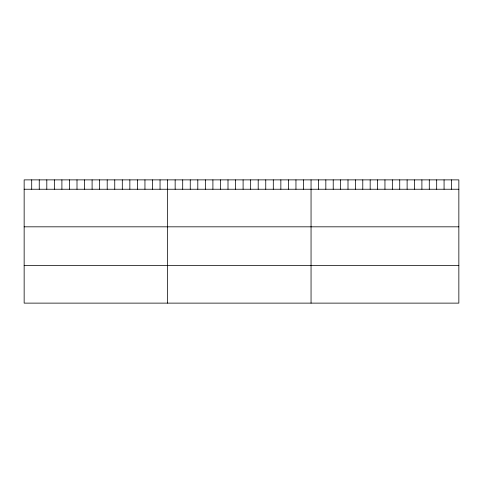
<?xml version="1.0" encoding="UTF-8"?>
<svg xmlns="http://www.w3.org/2000/svg" width="483" height="483" viewBox="0 0 483 483"><rect width="100%" height="100%" fill="white"/><g stroke="black" fill="none" stroke-linecap="round" stroke-linejoin="round"><path stroke-width="0.72" d="M458.85 189.239L458.85 303.125L24.15 303.125L24.15 179.875L458.85 179.875L458.85 189.239L24.15 189.239M24.15 226.823L458.85 226.823M24.15 265.541L458.85 265.541M451.46 179.875L451.46 189.239M444.07 179.875L444.07 189.239M436.68 179.875L436.68 189.239M429.29 179.875L429.29 189.239M421.9 179.875L421.9 189.239M414.511 179.875L414.511 189.239M407.121 179.875L407.121 189.239M399.731 179.875L399.731 189.239M392.341 179.875L392.341 189.239M384.951 179.875L384.951 189.239M377.561 179.875L377.561 189.239M370.171 179.875L370.171 189.239M362.781 179.875L362.781 189.239M355.391 179.875L355.391 189.239M348.001 179.875L348.001 189.239M340.612 179.875L340.612 189.239M333.222 179.875L333.222 189.239M325.832 179.875L325.832 189.239M318.442 179.875L318.442 189.239M311.052 179.875L311.052 303.125M303.499 179.875L303.499 189.239M295.952 179.875L295.952 189.239M288.399 179.875L288.399 189.239M280.852 179.875L280.852 189.239M273.3 179.875L273.3 189.239M265.753 179.875L265.753 189.239M258.2 179.875L258.2 189.239M250.653 179.875L250.653 189.239M243.1 179.875L243.1 189.239M235.553 179.875L235.553 189.239M228 179.875L228 189.239M220.453 179.875L220.453 189.239M212.9 179.875L212.9 189.239M205.353 179.875L205.353 189.239M197.801 179.875L197.801 189.239M190.254 179.875L190.254 189.239M182.701 179.875L182.701 189.239M175.154 179.875L175.154 189.239M167.601 179.875L167.601 303.125M160.048 179.875L160.048 189.239M152.501 179.875L152.501 189.239M144.948 179.875L144.948 189.239M137.401 179.875L137.401 189.239M129.849 179.875L129.849 189.239M122.302 179.875L122.302 189.239M114.749 179.875L114.749 189.239M107.202 179.875L107.202 189.239M99.649 179.875L99.649 189.239M92.102 179.875L92.102 189.239M84.549 179.875L84.549 189.239M77.002 179.875L77.002 189.239M69.449 179.875L69.449 189.239M61.902 179.875L61.902 189.239M54.35 179.875L54.35 189.239M46.803 179.875L46.803 189.239M39.25 179.875L39.25 189.239M31.703 179.875L31.703 189.239"/></g></svg>
